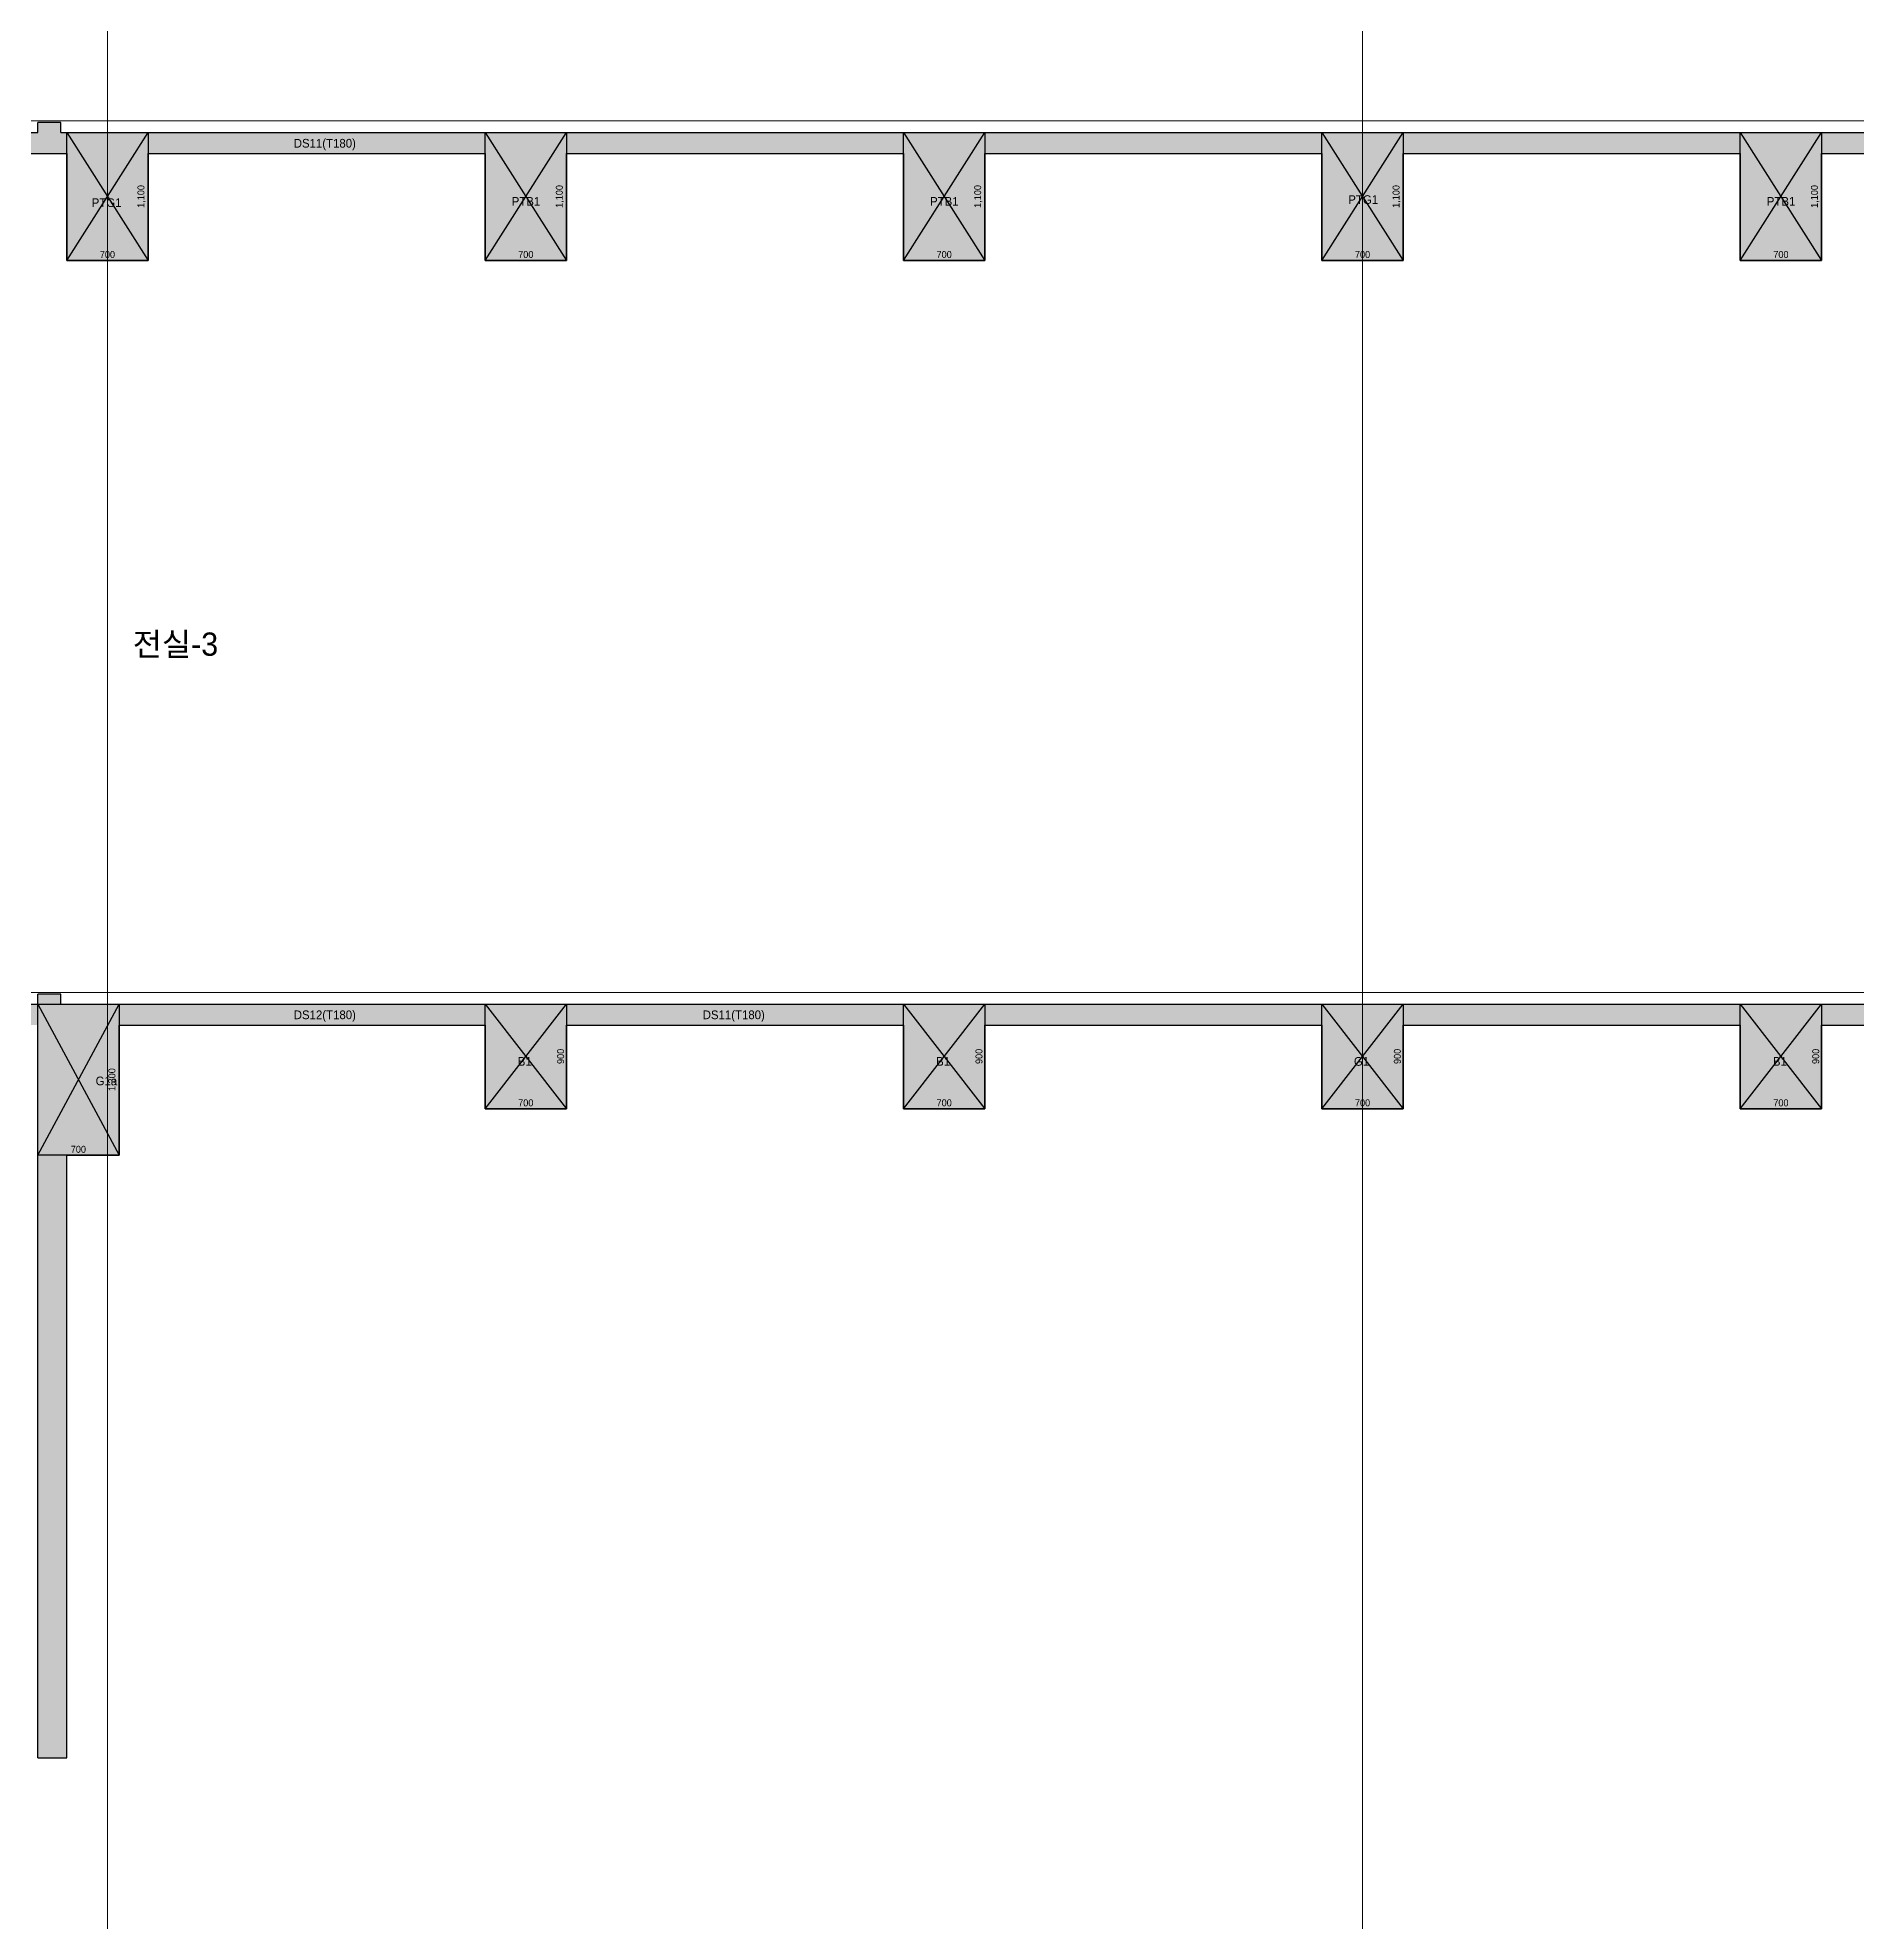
# Model space of a CAD drawing. Header units: millimetres. Extents: x 0 to 841000, y -242618 to -87908.
# Drawn here: x 294861 to 310518, y -191731 to -175513 of the extents above; entities that cross this region are included whole.
import ezdxf
from ezdxf.enums import TextEntityAlignment as Align

# ---------------------------------------------------------------- set-up
doc = ezdxf.new("R2010")
doc.units = ezdxf.units.MM
doc.header["$LTSCALE"] = 250
doc.layers.get('Defpoints').update_dxf_attribs({"color": 151})
doc.layers.add('A-CON', color=2, linetype='Continuous')
doc.layers.add('구조SOLID', color=253, linetype='Continuous')
doc.layers.add('AS-HIDLINE', color=205, linetype='Continuous', plot=False)
doc.layers.add('NO-TEXT', color=150, linetype='Continuous', plot=False)
doc.layers.add('CEN', color=1, linetype='Continuous', lineweight=9)
doc.styles.add('Gdim', font='Dotum.ttf')
doc.dimstyles.new('G-Xdim', dxfattribs={"dimscale": 30, "dimtxt": 2, "dimasz": 1, "dimexe": 1.2, "dimexo": 1.2, "dimgap": 0, "dimtad": 1, "dimdec": 1, "dimdsep": 46, "dimlunit": 6, "dimtxsty": 'Gdim', "dimcen": 1, "dimse1": 1, "dimse2": 1, "dimsd1": 1, "dimsd2": 1, "dimclrd": 1, "dimclre": 1, "dimclrt": 256, "dimadec": 0, "dimazin": 0, "dimtfac": 1, "dimtdec": 1, "dimtix": 1, "dimtmove": 2, "dimatfit": 1, "dimfxl": 2, "dimtolj": 1, "dimlwd": -1, "dimlwe": -1, "dimarcsym": 0})

# ---------------------------------------------------------------- blocks, each defined once
blk = doc.blocks.new('*D593')
at = {"layer": 'Defpoints', "color": 0, "linetype": 'Continuous', "transparency": 16777216}
for p in [(300, -1280), (-400, -1300), (300, -1300)]:
    blk.add_point(p, dxfattribs=at)
at = {"layer": 'AS-HIDLINE', "linetype": 'Continuous', "transparency": 16777216, "insert": (-50, -1250), "char_height": 60, "attachment_point": 5, "style": 'Gdim'}
blk.add_mtext('\\A1;700', dxfattribs=at)
blk = doc.blocks.new('*D594')
at = {"layer": 'Defpoints', "color": 0, "linetype": 'Continuous', "transparency": 16777216}
for p in [(300, 0), (280, 0), (300, -1300)]:
    blk.add_point(p, dxfattribs=at)
at = {"layer": 'AS-HIDLINE', "linetype": 'Continuous', "transparency": 16777216, "insert": (244, -650), "char_height": 60, "attachment_point": 5, "rotation": 90, "style": 'Gdim'}
blk.add_mtext('\\A1;1,300', dxfattribs=at)
blk = doc.blocks.new('*D559')
at = {"layer": 'Defpoints', "color": 0, "linetype": 'Continuous', "transparency": 16777216}
for p in [(-400, -900), (300, -880), (300, -900)]:
    blk.add_point(p, dxfattribs=at)
at = {"layer": 'AS-HIDLINE', "linetype": 'Continuous', "transparency": 16777216, "insert": (-50, -850), "char_height": 60, "attachment_point": 5, "style": 'Gdim'}
blk.add_mtext('\\A1;700', dxfattribs=at)
blk = doc.blocks.new('*D560')
at = {"layer": 'Defpoints', "color": 0, "linetype": 'Continuous', "transparency": 16777216}
for p in [(300, 0), (280, 0), (300, -900)]:
    blk.add_point(p, dxfattribs=at)
at = {"layer": 'AS-HIDLINE', "linetype": 'Continuous', "transparency": 16777216, "insert": (250, -450), "char_height": 60, "attachment_point": 5, "rotation": 90, "style": 'Gdim'}
blk.add_mtext('\\A1;900', dxfattribs=at)
blk = doc.blocks.new('*D389')
at = {"layer": 'Defpoints', "color": 0, "linetype": 'Continuous', "transparency": 16777216}
for p in [(-400, -900), (300, -880), (300, -900)]:
    blk.add_point(p, dxfattribs=at)
at = {"layer": 'AS-HIDLINE', "linetype": 'Continuous', "transparency": 16777216, "insert": (-50, -850), "char_height": 60, "attachment_point": 5, "style": 'Gdim'}
blk.add_mtext('\\A1;700', dxfattribs=at)
blk = doc.blocks.new('*D390')
at = {"layer": 'Defpoints', "color": 0, "linetype": 'Continuous', "transparency": 16777216}
for p in [(300, 0), (280, 0), (300, -900)]:
    blk.add_point(p, dxfattribs=at)
at = {"layer": 'AS-HIDLINE', "linetype": 'Continuous', "transparency": 16777216, "insert": (250, -450), "char_height": 60, "attachment_point": 5, "rotation": 90, "style": 'Gdim'}
blk.add_mtext('\\A1;900', dxfattribs=at)
blk = doc.blocks.new('*D577')
at = {"layer": 'Defpoints', "color": 0, "linetype": 'Continuous', "transparency": 16777216}
for p in [(-400, -900), (300, -880), (300, -900)]:
    blk.add_point(p, dxfattribs=at)
at = {"layer": 'AS-HIDLINE', "linetype": 'Continuous', "transparency": 16777216, "insert": (-50, -850), "char_height": 60, "attachment_point": 5, "style": 'Gdim'}
blk.add_mtext('\\A1;700', dxfattribs=at)
blk = doc.blocks.new('*D578')
at = {"layer": 'Defpoints', "color": 0, "linetype": 'Continuous', "transparency": 16777216}
for p in [(300, 0), (280, 0), (300, -900)]:
    blk.add_point(p, dxfattribs=at)
at = {"layer": 'AS-HIDLINE', "linetype": 'Continuous', "transparency": 16777216, "insert": (250, -450), "char_height": 60, "attachment_point": 5, "rotation": 90, "style": 'Gdim'}
blk.add_mtext('\\A1;900', dxfattribs=at)
blk = doc.blocks.new('*D545')
at = {"layer": 'Defpoints', "color": 0, "linetype": 'Continuous', "transparency": 16777216}
for p in [(-400, -900), (300, -880), (300, -900)]:
    blk.add_point(p, dxfattribs=at)
at = {"layer": 'AS-HIDLINE', "linetype": 'Continuous', "transparency": 16777216, "insert": (-50, -850), "char_height": 60, "attachment_point": 5, "style": 'Gdim'}
blk.add_mtext('\\A1;700', dxfattribs=at)
blk = doc.blocks.new('*D546')
at = {"layer": 'Defpoints', "color": 0, "linetype": 'Continuous', "transparency": 16777216}
for p in [(300, 0), (280, 0), (300, -900)]:
    blk.add_point(p, dxfattribs=at)
at = {"layer": 'AS-HIDLINE', "linetype": 'Continuous', "transparency": 16777216, "insert": (250, -450), "char_height": 60, "attachment_point": 5, "rotation": 90, "style": 'Gdim'}
blk.add_mtext('\\A1;900', dxfattribs=at)
blk = doc.blocks.new('*D539')
at = {"layer": 'Defpoints', "color": 0, "linetype": 'Continuous', "transparency": 16777216}
for p in [(-400, -1100), (300, -1080), (300, -1100)]:
    blk.add_point(p, dxfattribs=at)
at = {"layer": 'AS-HIDLINE', "linetype": 'Continuous', "transparency": 16777216, "insert": (-50, -1050), "char_height": 60, "attachment_point": 5, "style": 'Gdim'}
blk.add_mtext('\\A1;700', dxfattribs=at)
blk = doc.blocks.new('*D540')
at = {"layer": 'Defpoints', "color": 0, "linetype": 'Continuous', "transparency": 16777216}
for p in [(300, 0), (280, 0), (300, -1100)]:
    blk.add_point(p, dxfattribs=at)
at = {"layer": 'AS-HIDLINE', "linetype": 'Continuous', "transparency": 16777216, "insert": (244, -550), "char_height": 60, "attachment_point": 5, "rotation": 90, "style": 'Gdim'}
blk.add_mtext('\\A1;1,100', dxfattribs=at)
blk = doc.blocks.new('*D507')
at = {"layer": 'Defpoints', "color": 0, "linetype": 'Continuous', "transparency": 16777216}
for p in [(-400, -1100), (300, -1080), (300, -1100)]:
    blk.add_point(p, dxfattribs=at)
at = {"layer": 'AS-HIDLINE', "linetype": 'Continuous', "transparency": 16777216, "insert": (-50, -1050), "char_height": 60, "attachment_point": 5, "style": 'Gdim'}
blk.add_mtext('\\A1;700', dxfattribs=at)
blk = doc.blocks.new('*D508')
at = {"layer": 'Defpoints', "color": 0, "linetype": 'Continuous', "transparency": 16777216}
for p in [(300, 0), (280, 0), (300, -1100)]:
    blk.add_point(p, dxfattribs=at)
at = {"layer": 'AS-HIDLINE', "linetype": 'Continuous', "transparency": 16777216, "insert": (244, -550), "char_height": 60, "attachment_point": 5, "rotation": 90, "style": 'Gdim'}
blk.add_mtext('\\A1;1,100', dxfattribs=at)
blk = doc.blocks.new('*D525')
at = {"layer": 'Defpoints', "color": 0, "linetype": 'Continuous', "transparency": 16777216}
for p in [(-400, -1100), (300, -1080), (300, -1100)]:
    blk.add_point(p, dxfattribs=at)
at = {"layer": 'AS-HIDLINE', "linetype": 'Continuous', "transparency": 16777216, "insert": (-50, -1050), "char_height": 60, "attachment_point": 5, "style": 'Gdim'}
blk.add_mtext('\\A1;700', dxfattribs=at)
blk = doc.blocks.new('*D526')
at = {"layer": 'Defpoints', "color": 0, "linetype": 'Continuous', "transparency": 16777216}
for p in [(300, 0), (280, 0), (300, -1100)]:
    blk.add_point(p, dxfattribs=at)
at = {"layer": 'AS-HIDLINE', "linetype": 'Continuous', "transparency": 16777216, "insert": (244, -550), "char_height": 60, "attachment_point": 5, "rotation": 90, "style": 'Gdim'}
blk.add_mtext('\\A1;1,100', dxfattribs=at)
blk = doc.blocks.new('*D529')
at = {"layer": 'Defpoints', "color": 0, "linetype": 'Continuous', "transparency": 16777216}
for p in [(-400, -1100), (300, -1080), (300, -1100)]:
    blk.add_point(p, dxfattribs=at)
at = {"layer": 'AS-HIDLINE', "linetype": 'Continuous', "transparency": 16777216, "insert": (-50, -1050), "char_height": 60, "attachment_point": 5, "style": 'Gdim'}
blk.add_mtext('\\A1;700', dxfattribs=at)
blk = doc.blocks.new('*D530')
at = {"layer": 'Defpoints', "color": 0, "linetype": 'Continuous', "transparency": 16777216}
for p in [(300, 0), (280, 0), (300, -1100)]:
    blk.add_point(p, dxfattribs=at)
at = {"layer": 'AS-HIDLINE', "linetype": 'Continuous', "transparency": 16777216, "insert": (244, -550), "char_height": 60, "attachment_point": 5, "rotation": 90, "style": 'Gdim'}
blk.add_mtext('\\A1;1,100', dxfattribs=at)
blk = doc.blocks.new('*D531')
at = {"layer": 'Defpoints', "color": 0, "linetype": 'Continuous', "transparency": 16777216}
for p in [(-400, -1100), (300, -1080), (300, -1100)]:
    blk.add_point(p, dxfattribs=at)
at = {"layer": 'AS-HIDLINE', "linetype": 'Continuous', "transparency": 16777216, "insert": (-50, -1050), "char_height": 60, "attachment_point": 5, "style": 'Gdim'}
blk.add_mtext('\\A1;700', dxfattribs=at)
blk = doc.blocks.new('*D532')
at = {"layer": 'Defpoints', "color": 0, "linetype": 'Continuous', "transparency": 16777216}
for p in [(300, 0), (280, 0), (300, -1100)]:
    blk.add_point(p, dxfattribs=at)
at = {"layer": 'AS-HIDLINE', "linetype": 'Continuous', "transparency": 16777216, "insert": (244, -550), "char_height": 60, "attachment_point": 5, "rotation": 90, "style": 'Gdim'}
blk.add_mtext('\\A1;1,100', dxfattribs=at)
blk = doc.blocks.new('*U244')
at = {"layer": 'AS-HIDLINE', "linetype": 'Continuous'}
for p, q in [((-400, -1300), (300, 0)), ((-400, 0), (300, -1300))]:
    blk.add_line(p, q, dxfattribs=at)
blk.add_lwpolyline([(-400, -1300), (-400, 0), (300, 0), (300, -1300)], close=True, dxfattribs=at)
dim = blk.add_linear_dim(base=(280.13, 0), p1=(300, -1300), p2=(300, 0), angle=90, dimstyle='G-Xdim', override={"dimtxsty": 'Gdim'}, dxfattribs=at)
dim.commit()
dim.dimension.update_dxf_attribs({"geometry": '*D594', "text_midpoint": (244.31, -650)})
dim = blk.add_linear_dim(base=(300, -1280.06), p1=(-400, -1300), p2=(300, -1300), dimstyle='G-Xdim', override={"dimtxsty": 'Gdim'}, dxfattribs=at)
dim.commit()
dim.dimension.update_dxf_attribs({"geometry": '*D593', "text_midpoint": (-50, -1250.02)})
blk = doc.blocks.new('*U227')
at = {"layer": 'AS-HIDLINE', "linetype": 'Continuous'}
for p, q in [((-400, -900), (300, 0)), ((-400, 0), (300, -900))]:
    blk.add_line(p, q, dxfattribs=at)
blk.add_lwpolyline([(-400, -900), (-400, 0), (300, 0), (300, -900)], close=True, dxfattribs=at)
dim = blk.add_linear_dim(base=(280.13, 0), p1=(300, -900), p2=(300, 0), angle=90, dimstyle='G-Xdim', override={"dimtxsty": 'Gdim'}, dxfattribs=at)
dim.commit()
dim.dimension.update_dxf_attribs({"geometry": '*D560', "text_midpoint": (250.09, -450)})
dim = blk.add_linear_dim(base=(300, -880.06), p1=(-400, -900), p2=(300, -900), dimstyle='G-Xdim', override={"dimtxsty": 'Gdim'}, dxfattribs=at)
dim.commit()
dim.dimension.update_dxf_attribs({"geometry": '*D559', "text_midpoint": (-50, -850.02)})
blk = doc.blocks.new('*U138')
at = {"layer": 'AS-HIDLINE', "linetype": 'Continuous'}
for p, q in [((-400, -900), (300, 0)), ((-400, 0), (300, -900))]:
    blk.add_line(p, q, dxfattribs=at)
blk.add_lwpolyline([(-400, -900), (-400, 0), (300, 0), (300, -900)], close=True, dxfattribs=at)
dim = blk.add_linear_dim(base=(280.13, 0), p1=(300, -900), p2=(300, 0), angle=90, dimstyle='G-Xdim', override={"dimtxsty": 'Gdim'}, dxfattribs=at)
dim.commit()
dim.dimension.update_dxf_attribs({"geometry": '*D390', "text_midpoint": (250.09, -450)})
dim = blk.add_linear_dim(base=(300, -880.06), p1=(-400, -900), p2=(300, -900), dimstyle='G-Xdim', override={"dimtxsty": 'Gdim'}, dxfattribs=at)
dim.commit()
dim.dimension.update_dxf_attribs({"geometry": '*D389', "text_midpoint": (-50, -850.02)})
blk = doc.blocks.new('*U236')
at = {"layer": 'AS-HIDLINE', "linetype": 'Continuous'}
for p, q in [((-400, -900), (300, 0)), ((-400, 0), (300, -900))]:
    blk.add_line(p, q, dxfattribs=at)
blk.add_lwpolyline([(-400, -900), (-400, 0), (300, 0), (300, -900)], close=True, dxfattribs=at)
dim = blk.add_linear_dim(base=(280.13, 0), p1=(300, -900), p2=(300, 0), angle=90, dimstyle='G-Xdim', override={"dimtxsty": 'Gdim'}, dxfattribs=at)
dim.commit()
dim.dimension.update_dxf_attribs({"geometry": '*D578', "text_midpoint": (250.09, -450)})
dim = blk.add_linear_dim(base=(300, -880.06), p1=(-400, -900), p2=(300, -900), dimstyle='G-Xdim', override={"dimtxsty": 'Gdim'}, dxfattribs=at)
dim.commit()
dim.dimension.update_dxf_attribs({"geometry": '*D577', "text_midpoint": (-50, -850.02)})
blk = doc.blocks.new('*U220')
at = {"layer": 'AS-HIDLINE', "linetype": 'Continuous'}
for p, q in [((-400, -900), (300, 0)), ((-400, 0), (300, -900))]:
    blk.add_line(p, q, dxfattribs=at)
blk.add_lwpolyline([(-400, -900), (-400, 0), (300, 0), (300, -900)], close=True, dxfattribs=at)
dim = blk.add_linear_dim(base=(280.13, 0), p1=(300, -900), p2=(300, 0), angle=90, dimstyle='G-Xdim', override={"dimtxsty": 'Gdim'}, dxfattribs=at)
dim.commit()
dim.dimension.update_dxf_attribs({"geometry": '*D546', "text_midpoint": (250.09, -450)})
dim = blk.add_linear_dim(base=(300, -880.06), p1=(-400, -900), p2=(300, -900), dimstyle='G-Xdim', override={"dimtxsty": 'Gdim'}, dxfattribs=at)
dim.commit()
dim.dimension.update_dxf_attribs({"geometry": '*D545', "text_midpoint": (-50, -850.02)})
blk = doc.blocks.new('*U217')
at = {"layer": 'AS-HIDLINE', "linetype": 'Continuous'}
for p, q in [((-400, -1100), (300, 0)), ((-400, 0), (300, -1100))]:
    blk.add_line(p, q, dxfattribs=at)
blk.add_lwpolyline([(-400, -1100), (-400, 0), (300, 0), (300, -1100)], close=True, dxfattribs=at)
dim = blk.add_linear_dim(base=(280.13, 0), p1=(300, -1100), p2=(300, 0), angle=90, dimstyle='G-Xdim', override={"dimtxsty": 'Gdim'}, dxfattribs=at)
dim.commit()
dim.dimension.update_dxf_attribs({"geometry": '*D540', "text_midpoint": (244.31, -550)})
dim = blk.add_linear_dim(base=(300, -1080.06), p1=(-400, -1100), p2=(300, -1100), dimstyle='G-Xdim', override={"dimtxsty": 'Gdim'}, dxfattribs=at)
dim.commit()
dim.dimension.update_dxf_attribs({"geometry": '*D539', "text_midpoint": (-50, -1050.02)})
blk = doc.blocks.new('*U201')
at = {"layer": 'AS-HIDLINE', "linetype": 'Continuous'}
for p, q in [((-400, -1100), (300, 0)), ((-400, 0), (300, -1100))]:
    blk.add_line(p, q, dxfattribs=at)
blk.add_lwpolyline([(-400, -1100), (-400, 0), (300, 0), (300, -1100)], close=True, dxfattribs=at)
dim = blk.add_linear_dim(base=(280.13, 0), p1=(300, -1100), p2=(300, 0), angle=90, dimstyle='G-Xdim', override={"dimtxsty": 'Gdim'}, dxfattribs=at)
dim.commit()
dim.dimension.update_dxf_attribs({"geometry": '*D508', "text_midpoint": (244.31, -550)})
dim = blk.add_linear_dim(base=(300, -1080.06), p1=(-400, -1100), p2=(300, -1100), dimstyle='G-Xdim', override={"dimtxsty": 'Gdim'}, dxfattribs=at)
dim.commit()
dim.dimension.update_dxf_attribs({"geometry": '*D507', "text_midpoint": (-50, -1050.02)})
blk = doc.blocks.new('*U210')
at = {"layer": 'AS-HIDLINE', "linetype": 'Continuous'}
for p, q in [((-400, -1100), (300, 0)), ((-400, 0), (300, -1100))]:
    blk.add_line(p, q, dxfattribs=at)
blk.add_lwpolyline([(-400, -1100), (-400, 0), (300, 0), (300, -1100)], close=True, dxfattribs=at)
dim = blk.add_linear_dim(base=(280.13, 0), p1=(300, -1100), p2=(300, 0), angle=90, dimstyle='G-Xdim', override={"dimtxsty": 'Gdim'}, dxfattribs=at)
dim.commit()
dim.dimension.update_dxf_attribs({"geometry": '*D526', "text_midpoint": (244.31, -550)})
dim = blk.add_linear_dim(base=(300, -1080.06), p1=(-400, -1100), p2=(300, -1100), dimstyle='G-Xdim', override={"dimtxsty": 'Gdim'}, dxfattribs=at)
dim.commit()
dim.dimension.update_dxf_attribs({"geometry": '*D525', "text_midpoint": (-50, -1050.02)})
blk = doc.blocks.new('*U212')
at = {"layer": 'AS-HIDLINE', "linetype": 'Continuous'}
for p, q in [((-400, -1100), (300, 0)), ((-400, 0), (300, -1100))]:
    blk.add_line(p, q, dxfattribs=at)
blk.add_lwpolyline([(-400, -1100), (-400, 0), (300, 0), (300, -1100)], close=True, dxfattribs=at)
dim = blk.add_linear_dim(base=(280.13, 0), p1=(300, -1100), p2=(300, 0), angle=90, dimstyle='G-Xdim', override={"dimtxsty": 'Gdim'}, dxfattribs=at)
dim.commit()
dim.dimension.update_dxf_attribs({"geometry": '*D530', "text_midpoint": (244.31, -550)})
dim = blk.add_linear_dim(base=(300, -1080.06), p1=(-400, -1100), p2=(300, -1100), dimstyle='G-Xdim', override={"dimtxsty": 'Gdim'}, dxfattribs=at)
dim.commit()
dim.dimension.update_dxf_attribs({"geometry": '*D529', "text_midpoint": (-50, -1050.02)})
blk = doc.blocks.new('*U213')
at = {"layer": 'AS-HIDLINE', "linetype": 'Continuous'}
for p, q in [((-400, -1100), (300, 0)), ((-400, 0), (300, -1100))]:
    blk.add_line(p, q, dxfattribs=at)
blk.add_lwpolyline([(-400, -1100), (-400, 0), (300, 0), (300, -1100)], close=True, dxfattribs=at)
dim = blk.add_linear_dim(base=(280.13, 0), p1=(300, -1100), p2=(300, 0), angle=90, dimstyle='G-Xdim', override={"dimtxsty": 'Gdim'}, dxfattribs=at)
dim.commit()
dim.dimension.update_dxf_attribs({"geometry": '*D532', "text_midpoint": (244.31, -550)})
dim = blk.add_linear_dim(base=(300, -1080.06), p1=(-400, -1100), p2=(300, -1100), dimstyle='G-Xdim', override={"dimtxsty": 'Gdim'}, dxfattribs=at)
dim.commit()
dim.dimension.update_dxf_attribs({"geometry": '*D531', "text_midpoint": (-50, -1050.02)})

msp = doc.modelspace()

# ---------------------------------------------------------------- hatches: boundary and pattern name
at = {"layer": '구조SOLID'}
h = msp.add_hatch(color=256, dxfattribs=at)
h.dxf.hatch_style = 1
h.paths.add_polyline_path([(370260.662, -155379.484), (370060.662, -155379.484), (370060.662, -155259.484), (370260.662, -155229.484), (370260.662, -154479.481), (370460.662, -154479.481), (370460.662, -202279.481), (371810.661, -202279.481), (371810.661, -203779.481), (368810.661, -203779.481), (368810.661, -202279.481), (369860.662, -202279.481), (369860.662, -202029.481), (364160.662, -202029.481), (364160.662, -202529.481), (363560.662, -202529.481), (363560.662, -202029.481), (362360.662, -202029.481), (362360.662, -203629.481), (358160.662, -203629.481), (358160.662, -202029.481), (351710.662, -202029.481), (351710.662, -204659.481), (347210.662, -204659.481), (347210.662, -202029.481), (340910.662, -202029.481), (340910.662, -204659.481), (336410.662, -204659.481), (336410.662, -202029.481), (330110.662, -202029.481), (330110.662, -204659.481), (325610.662, -204659.481), (325610.662, -202029.481), (319310.662, -202029.481), (319310.662, -203829.481), (314810.662, -203829.481), (314810.662, -202029.481), (308510.662, -202029.481), (308510.662, -203829.481), (304010.662, -203829.481), (304010.662, -202029.481), (297560.662, -202029.481), (297560.662, -203629.481), (293360.662, -203629.481), (293360.662, -203129.481), (286910.662, -203129.481), (286910.662, -204029.481), (283910.662, -204029.481), (283910.662, -202529.481), (285260.662, -202529.481), (285260.662, -154479.481), (285460.662, -154479.481), (285460.662, -155529.484), (285660.662, -155559.484), (285660.662, -155679.484), (285460.662, -155679.484), (285460.662, -156279.481), (287960.662, -156279.481), (287960.662, -155679.484), (287660.662, -155679.484), (287660.662, -155559.484), (287960.662, -155514.484), (287960.662, -152929.481), (288260.662, -152929.481), (288260.662, -153479.481), (288460.662, -153479.481), (288460.662, -153629.481), (288260.662, -153629.481), (288260.662, -192829.481), (291560.662, -192829.481), (291560.662, -192644.481), (291860.662, -192644.481), (291860.662, -192829.481), (294860.662, -192829.481), (294860.662, -192744.481), (295110.662, -192744.481), (295110.662, -192879.481), (360610.662, -192879.481), (360610.662, -192744.481), (360860.662, -192744.481), (360860.662, -192829.481), (363860.662, -192829.481), (363860.662, -192644.481), (364060.662, -192644.481), (364060.662, -192829.481), (370160.662, -192829.481), (370160.662, -184929.481), (369960.662, -184929.481), (369960.662, -183979.481), (367210.662, -183979.481), (367210.662, -184429.481), (366810.662, -184429.481), (366810.662, -183979.481), (364160.662, -183979.481), (364160.662, -185129.481), (363560.662, -185129.481), (363560.662, -184009.481), (360860.662, -184009.481), (360860.662, -185129.481), (360860.662, -190314.481), (360610.662, -190314.481), (360610.662, -185129.481), (360160.662, -185129.481), (360160.662, -184009.481), (357010.662, -184009.481), (357010.662, -184729.481), (356310.662, -184729.481), (356310.662, -184009.481), (353410.662, -184009.481), (353410.662, -184729.481), (352710.662, -184729.481), (352710.662, -184009.481), (349810.662, -184009.481), (349810.662, -184729.481), (349110.662, -184729.481), (349110.662, -184009.481), (346210.662, -184009.481), (346210.662, -184729.481), (345510.662, -184729.481), (345510.662, -184009.481), (342610.662, -184009.481), (342610.662, -184729.481), (341910.662, -184729.481), (341910.662, -184009.481), (339010.662, -184009.481), (339010.662, -184729.481), (338310.662, -184729.481), (338310.662, -184009.481), (335410.662, -184009.481), (335410.662, -184729.481), (334710.662, -184729.481), (334710.662, -184009.481), (331810.662, -184009.481), (331810.662, -184729.481), (331110.662, -184729.481), (331110.662, -184009.481), (328210.662, -184009.481), (328210.662, -184729.481), (327510.662, -184729.481), (327510.662, -184009.481), (324610.662, -184009.481), (324610.662, -184729.481), (323910.662, -184729.481), (323910.662, -184009.481), (321010.662, -184009.481), (321010.662, -184729.481), (320310.662, -184729.481), (320310.662, -184009.481), (317410.662, -184009.481), (317410.662, -184729.481), (316710.662, -184729.481), (316710.662, -184009.481), (313810.662, -184009.481), (313810.662, -184729.481), (313110.662, -184729.481), (313110.662, -184009.481), (310210.662, -184009.481), (310210.662, -184729.481), (309510.662, -184729.481), (309510.662, -184009.481), (306610.662, -184009.481), (306610.662, -184729.481), (305910.662, -184729.481), (305910.662, -184009.481), (303010.662, -184009.481), (303010.662, -184729.481), (302310.662, -184729.481), (302310.662, -184009.481), (299410.662, -184009.481), (299410.662, -184729.481), (298710.662, -184729.481), (298710.662, -184009.481), (295560.662, -184009.481), (295560.662, -185129.481), (295110.662, -185129.481), (295110.662, -190314.481), (294860.662, -190314.481), (294860.662, -184009.481), (292160.662, -184009.481), (292160.662, -185129.481), (291860.662, -185129.481), (291860.662, -190514.481), (291560.662, -190514.481), (291560.662, -183644.481), (291860.662, -183644.481), (291860.662, -183829.481), (294860.662, -183829.481), (294860.662, -183744.481), (295060.662, -183744.481), (295060.662, -183829.481), (360660.662, -183829.481), (360660.662, -183744.481), (360860.662, -183744.481), (360860.662, -183829.481), (363860.662, -183829.481), (363860.662, -183644.481), (364060.662, -183644.481), (364060.662, -183829.481), (370160.662, -183829.481), (370160.662, -177429.481), (369960.662, -177429.481), (369960.662, -176479.481), (367210.662, -176479.481), (367210.662, -176929.481), (366810.662, -176929.481), (366810.662, -176479.481), (364160.662, -176479.481), (364160.662, -177429.481), (363560.662, -177429.481), (363560.662, -176509.481), (360610.662, -176509.481), (360610.662, -177429.481), (359910.662, -177429.481), (359910.662, -176509.481), (357010.662, -176509.481), (357010.662, -177429.481), (356310.662, -177429.481), (356310.662, -176509.481), (353410.662, -176509.481), (353410.662, -177429.481), (352710.662, -177429.481), (352710.662, -176509.481), (349810.662, -176509.481), (349810.662, -177429.481), (349110.662, -177429.481), (349110.662, -176509.481), (346210.662, -176509.481), (346210.662, -177429.481), (345510.662, -177429.481), (345510.662, -176509.481), (342610.662, -176509.481), (342610.662, -177429.481), (341910.662, -177429.481), (341910.662, -176509.481), (339010.662, -176509.481), (339010.662, -177429.481), (338310.662, -177429.481), (338310.662, -176509.481), (335410.662, -176509.481), (335410.662, -177429.481), (334710.662, -177429.481), (334710.662, -176509.481), (331810.662, -176509.481), (331810.662, -177429.481), (331110.662, -177429.481), (331110.662, -176509.481), (328210.662, -176509.481), (328210.662, -177429.481), (327510.662, -177429.481), (327510.662, -176509.481), (324610.662, -176509.481), (324610.662, -177429.481), (323910.662, -177429.481), (323910.662, -176509.481), (321010.662, -176509.481), (321010.662, -177429.481), (320310.662, -177429.481), (320310.662, -176509.481), (317410.662, -176509.481), (317410.662, -177429.481), (316710.662, -177429.481), (316710.662, -176509.481), (313810.662, -176509.481), (313810.662, -177429.481), (313110.662, -177429.481), (313110.662, -176509.481), (310210.662, -176509.481), (310210.662, -177429.481), (309510.662, -177429.481), (309510.662, -176509.481), (306610.662, -176509.481), (306610.662, -177429.481), (305910.662, -177429.481), (305910.662, -176509.481), (303010.662, -176509.481), (303010.662, -177429.481), (302310.662, -177429.481), (302310.662, -176509.481), (299410.662, -176509.481), (299410.662, -177429.481), (298710.662, -177429.481), (298710.662, -176509.481), (295810.662, -176509.481), (295810.662, -177429.481), (295110.662, -177429.481), (295110.662, -176509.481), (292160.662, -176509.481), (292160.662, -177429.481), (291860.662, -177429.481), (291860.662, -181514.481), (291560.662, -181514.481), (291560.662, -176144.481), (291860.662, -176144.481), (291860.662, -176329.481), (294860.662, -176329.481), (294860.662, -176244.481), (295060.662, -176244.481), (295060.662, -176329.481), (360660.662, -176329.481), (360660.662, -176244.481), (360860.662, -176244.481), (360860.662, -176329.481), (363860.662, -176329.481), (363860.662, -176144.481), (364060.662, -176144.481), (364060.662, -176329.481), (370160.662, -176329.481), (370160.662, -170429.481), (369960.662, -170429.481), (369960.662, -169479.481), (364160.662, -169479.481), (364160.662, -170429.481), (363560.662, -170429.481), (363560.662, -169509.481), (360610.662, -169509.481), (360610.662, -170429.481), (359910.662, -170429.481), (359910.662, -169509.481), (357010.662, -169509.481), (357010.662, -170429.481), (356310.662, -170429.481), (356310.662, -169509.481), (353410.662, -169509.481), (353410.662, -170429.481), (352710.662, -170429.481), (352710.662, -169509.481), (349810.662, -169509.481), (349810.662, -170429.481), (349110.662, -170429.481), (349110.662, -169509.481), (346210.662, -169509.481), (346210.662, -170429.481), (345510.662, -170429.481), (345510.662, -169509.481), (342610.662, -169509.481), (342610.662, -170429.481), (341910.662, -170429.481), (341910.662, -169509.481), (339010.662, -169509.481), (339010.662, -170429.481), (338310.662, -170429.481), (338310.662, -169509.481), (335410.662, -169509.481), (335410.662, -170429.481), (334710.662, -170429.481), (334710.662, -169509.481), (331810.662, -169509.481), (331810.662, -170429.481), (331110.662, -170429.481), (331110.662, -169509.481), (328210.662, -169509.481), (328210.662, -170429.481), (327510.662, -170429.481), (327510.662, -169509.481), (324610.662, -169509.481), (324610.662, -170429.481), (323910.662, -170429.481), (323910.662, -169509.481), (321010.662, -169509.481), (321010.662, -170429.481), (320310.662, -170429.481), (320310.662, -169509.481), (317410.662, -169509.481), (317410.662, -170429.481), (316710.662, -170429.481), (316710.662, -169509.481), (313810.662, -169509.481), (313810.662, -170429.481), (313110.662, -170429.481), (313110.662, -169509.481), (310210.662, -169509.481), (310210.662, -170429.481), (309510.662, -170429.481), (309510.662, -169509.481), (306610.662, -169509.481), (306610.662, -170429.481), (305910.662, -170429.481), (305910.662, -169509.481), (303010.662, -169509.481), (303010.662, -170429.481), (302310.662, -170429.481), (302310.662, -169509.481), (299410.662, -169509.481), (299410.662, -170429.481), (298710.662, -170429.481), (298710.662, -169509.481), (295810.662, -169509.481), (295810.662, -170429.481), (295110.662, -170429.481), (295110.662, -169509.481), (292160.662, -169509.481), (292160.662, -170429.481), (291860.662, -170429.481), (291860.662, -174014.481), (291560.662, -174014.481), (291560.662, -169144.481), (291860.662, -169144.481), (291860.662, -169329.481), (294860.662, -169329.481), (294860.662, -169244.481), (295060.662, -169244.481), (295060.662, -169329.481), (360660.662, -169329.481), (360660.662, -169244.481), (360860.662, -169244.481), (360860.662, -169329.481), (363860.662, -169329.481), (363860.662, -169144.481), (364060.662, -169144.481), (364060.662, -169329.481), (370160.662, -169329.481), (370160.662, -162429.481), (369960.662, -162429.481), (369960.662, -161479.481), (367210.662, -161479.481), (367210.662, -161929.481), (366810.662, -161929.481), (366810.662, -161479.481), (364060.662, -161479.481), (364060.662, -162629.481), (363460.662, -162629.481), (363460.662, -161709.481), (360660.662, -161709.481), (360660.662, -162629.481), (359860.662, -162629.481), (359860.662, -161709.481), (357060.662, -161709.481), (357060.662, -162629.481), (356260.662, -162629.481), (356260.662, -161709.481), (353460.662, -161709.481), (353460.662, -162629.481), (352660.662, -162629.481), (352660.662, -161709.481), (349860.662, -161709.481), (349860.662, -162629.481), (349060.662, -162629.481), (349060.662, -161709.481), (346260.662, -161709.481), (346260.662, -162629.481), (345460.662, -162629.481), (345460.662, -161709.481), (342660.662, -161709.481), (342660.662, -162629.481), (341860.662, -162629.481), (341860.662, -161709.481), (339060.662, -161709.481), (339060.662, -162629.481), (338260.662, -162629.481), (338260.662, -161709.481), (335460.662, -161709.481), (335460.662, -162629.481), (334660.662, -162629.481), (334660.662, -161709.481), (331860.662, -161709.481), (331860.662, -162629.481), (331060.662, -162629.481), (331060.662, -161709.481), (328260.662, -161709.481), (328260.662, -162629.481), (327460.662, -162629.481), (327460.662, -161709.481), (324660.662, -161709.481), (324660.662, -162629.481), (323860.662, -162629.481), (323860.662, -161709.481), (321060.662, -161709.481), (321060.662, -162629.481), (320260.662, -162629.481), (320260.662, -161709.481), (317460.662, -161709.481), (317460.662, -162629.481), (316660.662, -162629.481), (316660.662, -161709.481), (313860.662, -161709.481), (313860.662, -162629.481), (313060.662, -162629.481), (313060.662, -161709.481), (310260.662, -161709.481), (310260.662, -162629.481), (309460.662, -162629.481), (309460.662, -161709.481), (306660.662, -161709.481), (306660.662, -162629.481), (305860.662, -162629.481), (305860.662, -161709.481), (303060.662, -161709.481), (303060.662, -162629.481), (302260.662, -162629.481), (302260.662, -161709.481), (299460.662, -161709.481), (299460.662, -162629.481), (298660.662, -162629.481), (298660.662, -161709.481), (295860.662, -161709.481), (295860.662, -162629.481), (295060.662, -162629.481), (295060.662, -161709.481), (292160.662, -161709.481), (292160.662, -162629.481), (291860.662, -162629.481), (291860.662, -167014.481), (291560.662, -167014.481), (291560.662, -160929.481), (291860.662, -160929.481), (292160.662, -160959.481), (292160.662, -161079.481), (292130.662, -161079.481), (291860.662, -161079.481), (291860.662, -161529.481), (363860.662, -161529.481), (363860.662, -161079.481), (363560.662, -161079.481), (363560.662, -160959.481), (363860.662, -160929.481), (364060.662, -160929.481), (364060.662, -161329.481), (370160.662, -161329.481), (370160.662, -156679.481), (369960.662, -156679.481), (369960.662, -156129.481), (367260.662, -156129.481), (367260.662, -156679.481), (366760.662, -156679.481), (366760.662, -156129.481), (364360.662, -156129.481), (364360.662, -156679.481), (364060.662, -156679.481), (364060.662, -158799.481), (363860.662, -158799.481), (363860.662, -155229.484), (364060.662, -155229.484), (364260.662, -155259.484), (364260.662, -155379.484), (364060.662, -155379.484), (364060.662, -155979.481), (370260.662, -155979.481)])
h.paths.add_polyline_path([(316560.662, -201629.481), (316560.662, -201494.481), (316360.662, -201494.481), (316360.662, -201629.481), (295060.662, -201629.481), (295060.662, -201494.481), (294860.662, -201494.481), (294860.662, -201629.481), (291860.662, -201629.481), (291860.662, -193929.481), (292160.662, -193929.481), (292160.662, -193009.481), (294860.662, -193009.481), (294860.662, -193779.481), (295560.662, -193779.481), (295560.662, -193059.481), (298710.662, -193059.481), (298710.662, -193779.481), (299410.662, -193779.481), (299410.662, -193059.481), (302310.662, -193059.481), (302310.662, -193779.481), (303010.662, -193779.481), (303010.662, -193059.481), (305910.662, -193059.481), (305910.662, -193779.481), (306610.662, -193779.481), (306610.662, -193059.481), (309510.662, -193059.481), (309510.662, -193779.481), (310210.662, -193779.481), (310210.662, -193059.481), (313110.662, -193059.481), (313110.662, -193779.481), (313810.662, -193779.481), (313810.662, -193059.481), (316710.662, -193059.481), (316710.662, -193779.481), (317410.662, -193779.481), (317410.662, -193059.481), (320310.662, -193059.481), (320310.662, -193779.481), (321010.662, -193779.481), (321010.662, -193059.481), (323910.662, -193059.481), (323910.662, -193779.481), (324610.662, -193779.481), (324610.662, -193059.481), (327510.662, -193059.481), (327510.662, -193779.481), (328210.662, -193779.481), (328210.662, -193059.481), (331110.662, -193059.481), (331110.662, -193779.481), (331810.662, -193779.481), (331810.662, -193059.481), (334710.662, -193059.481), (334710.662, -193779.481), (335410.662, -193779.481), (335410.662, -193059.481), (338310.662, -193059.481), (338310.662, -193779.481), (339010.662, -193779.481), (339010.662, -193059.481), (341910.662, -193059.481), (341910.662, -193779.481), (342610.662, -193779.481), (342610.662, -193059.481), (345510.662, -193059.481), (345510.662, -193779.481), (346210.662, -193779.481), (346210.662, -193059.481), (349110.662, -193059.481), (349110.662, -193779.481), (349810.662, -193779.481), (349810.662, -193059.481), (352710.662, -193059.481), (352710.662, -193779.481), (353410.662, -193779.481), (353410.662, -193059.481), (356310.662, -193059.481), (356310.662, -193779.481), (357010.662, -193779.481), (357010.662, -193059.481), (360160.662, -193059.481), (360160.662, -193779.481), (360860.662, -193779.481), (360860.662, -193009.481), (363560.662, -193009.481), (363560.662, -193929.481), (364160.662, -193929.481), (364160.662, -192979.481), (366760.662, -192979.481), (366760.662, -193729.481), (367260.662, -193729.481), (367260.662, -192979.481), (369960.662, -192979.481), (369960.662, -193929.481), (370160.662, -193929.481), (370160.662, -201629.481), (364060.662, -201629.481), (364060.662, -201394.481), (363860.662, -201394.481), (363860.662, -201629.481), (345960.662, -201629.481), (345960.662, -201494.481), (345760.662, -201494.481), (345760.662, -201629.481)], flags=16)
h.paths.add_polyline_path([(291560.662, -201629.481), (288260.662, -201629.481), (288260.662, -192979.481), (291560.662, -192979.481)], flags=16)
h.paths.add_polyline_path([(287960.662, -201629.481), (285560.662, -201629.481), (285560.662, -193929.481), (285860.662, -193929.481), (285860.662, -192979.481), (287960.662, -192979.481)], flags=16)
h.paths.add_polyline_path([(287960.662, -192829.481), (285560.662, -192829.481), (285560.662, -185129.481), (285860.662, -185129.481), (285860.662, -183979.481), (287960.662, -183979.481)], flags=16)
h.paths.add_polyline_path([(287960.662, -183829.481), (285560.662, -183829.481), (285560.662, -177429.481), (285860.662, -177429.481), (285860.662, -176479.481), (287960.662, -176479.481)], flags=16)
h.paths.add_polyline_path([(287960.662, -176329.481), (285560.662, -176329.481), (285560.662, -170429.481), (285860.662, -170429.481), (285860.662, -169479.481), (287960.662, -169479.481)], flags=16)
h.paths.add_polyline_path([(287960.662, -169329.481), (285560.662, -169329.481), (285560.662, -162429.481), (285860.662, -162429.481), (285860.662, -161479.481), (287960.662, -161479.481)], flags=16)
h.paths.add_polyline_path([(287960.662, -161329.481), (285560.662, -161329.481), (285560.662, -156979.481), (285760.662, -156979.481), (285760.662, -156429.481), (287960.662, -156429.481)], flags=16)

# ---------------------------------------------------------------- linework, layer by layer
at = {"layer": 'A-CON'}
for p, q in [((295060.662, -176244.481), (294860.662, -176244.481)), ((294860.662, -176329.481), (294860.662, -176244.481)), ((295060.662, -176329.481), (295060.662, -176244.481)), ((291860.662, -176329.481), (294860.662, -176329.481)), ((295060.662, -176329.481), (360660.662, -176329.481)), ((292160.662, -176509.481), (295110.662, -176509.481)), ((295110.662, -176509.481), (295110.662, -177429.481)), ((295810.662, -176509.481), (298710.662, -176509.481)), ((295810.662, -177429.481), (295810.662, -176509.481)), ((298710.662, -176509.481), (298710.662, -177429.481)), ((299410.662, -176509.481), (302310.662, -176509.481)), ((299410.662, -177429.481), (299410.662, -176509.481)), ((302310.662, -176509.481), (302310.662, -177429.481)), ((303010.662, -176509.481), (305910.662, -176509.481)), ((303010.662, -177429.481), (303010.662, -176509.481)), ((305910.662, -176509.481), (305910.662, -177429.481)), ((306610.662, -176509.481), (309510.662, -176509.481)), ((306610.662, -177429.481), (306610.662, -176509.481)), ((309510.662, -176509.481), (309510.662, -177429.481)), ((310210.662, -176509.481), (313110.662, -176509.481)), ((310210.662, -177429.481), (310210.662, -176509.481)), ((295110.662, -177429.481), (295810.662, -177429.481)), ((298710.662, -177429.481), (299410.662, -177429.481)), ((302310.662, -177429.481), (303010.662, -177429.481)), ((305910.662, -177429.481), (306610.662, -177429.481)), ((309510.662, -177429.481), (310210.662, -177429.481)), ((295060.662, -183744.481), (294860.662, -183744.481)), ((294860.662, -183829.481), (294860.662, -183744.481)), ((295060.662, -183829.481), (295060.662, -183744.481)), ((291860.662, -183829.481), (294860.662, -183829.481)), ((295060.662, -183829.481), (360660.662, -183829.481)), ((294860.662, -190314.481), (294860.662, -184009.481)), ((295560.662, -184009.481), (298710.662, -184009.481)), ((295560.662, -185129.481), (295560.662, -184009.481)), ((298710.662, -184009.481), (298710.662, -184729.481)), ((299410.662, -184009.481), (302310.662, -184009.481)), ((299410.662, -184729.481), (299410.662, -184009.481)), ((302310.662, -184009.481), (302310.662, -184729.481)), ((303010.662, -184009.481), (305910.662, -184009.481)), ((303010.662, -184729.481), (303010.662, -184009.481)), ((305910.662, -184009.481), (305910.662, -184729.481)), ((306610.662, -184009.481), (309510.662, -184009.481)), ((306610.662, -184729.481), (306610.662, -184009.481)), ((309510.662, -184009.481), (309510.662, -184729.481)), ((310210.662, -184009.481), (313110.662, -184009.481)), ((310210.662, -184729.481), (310210.662, -184009.481)), ((298710.662, -184729.481), (299410.662, -184729.481)), ((302310.662, -184729.481), (303010.662, -184729.481)), ((305910.662, -184729.481), (306610.662, -184729.481)), ((309510.662, -184729.481), (310210.662, -184729.481)), ((295110.662, -190314.481), (295110.662, -185129.481)), ((295110.662, -185129.481), (295560.662, -185129.481)), ((294860.662, -190314.481), (295110.662, -190314.481))]:
    msp.add_line(p, q, dxfattribs=at)
at = {"layer": 'CEN'}
for p, q in [((295460.662, -131412.587), (295460.662, -213173.996)), ((306260.662, -131412.587), (306260.662, -213173.996)), ((279660.662, -176229.481), (380882.413, -176229.481)), ((279660.662, -183729.481), (380882.413, -183729.481))]:
    msp.add_line(p, q, dxfattribs=at)

# ---------------------------------------------------------------- block references
at = {"layer": 'AS-HIDLINE', "linetype": 'Continuous'}
for name, p in [('*U217', (295510.662, -176329.481)), ('*U212', (299110.662, -176329.481)), ('*U213', (302710.662, -176329.481)), ('*U201', (306310.662, -176329.481)), ('*U210', (309910.662, -176329.481)), ('*U244', (295260.662, -183829.481)), ('*U236', (299110.662, -183829.481)), ('*U220', (302710.662, -183829.481)), ('*U227', (306310.662, -183829.481)), ('*U138', (309910.662, -183829.481))]:
    msp.add_blockref(name, p, dxfattribs=at)

# ---------------------------------------------------------------- texts
at = {"layer": 'AS-HIDLINE', "linetype": 'Continuous', "style": 'Gdim'}
for s, p in [('DS11(T180)', (297331.386, -176421.751)), ('PTG1', (295453.922, -176932.972)), ('PTB1', (299062.234, -176922.128)), ('PTB1', (302662.234, -176922.128)), ('PTG1', (306266.392, -176906.676)), ('PTB1', (309862.234, -176922.128)), ('DS12(T180)', (297331.386, -183921.751)), ('DS11(T180)', (300850.219, -183921.751)), ('B1', (299051.854, -184322.535)), ('B1', (302651.854, -184322.535)), ('G1', (306251.854, -184322.535)), ('B1', (309851.854, -184322.535)), ('G1a', (295451.854, -184490.879))]:
    msp.add_text(s, height=75, dxfattribs=at).set_placement(p, align=Align.MIDDLE_CENTER)
at = {"layer": 'NO-TEXT', "style": 'Gdim'}
msp.add_text('전실-3', height=200, dxfattribs=at).set_placement((296046.145, -180728.208), align=Align.MIDDLE)

doc.saveas('drawing.dxf')
